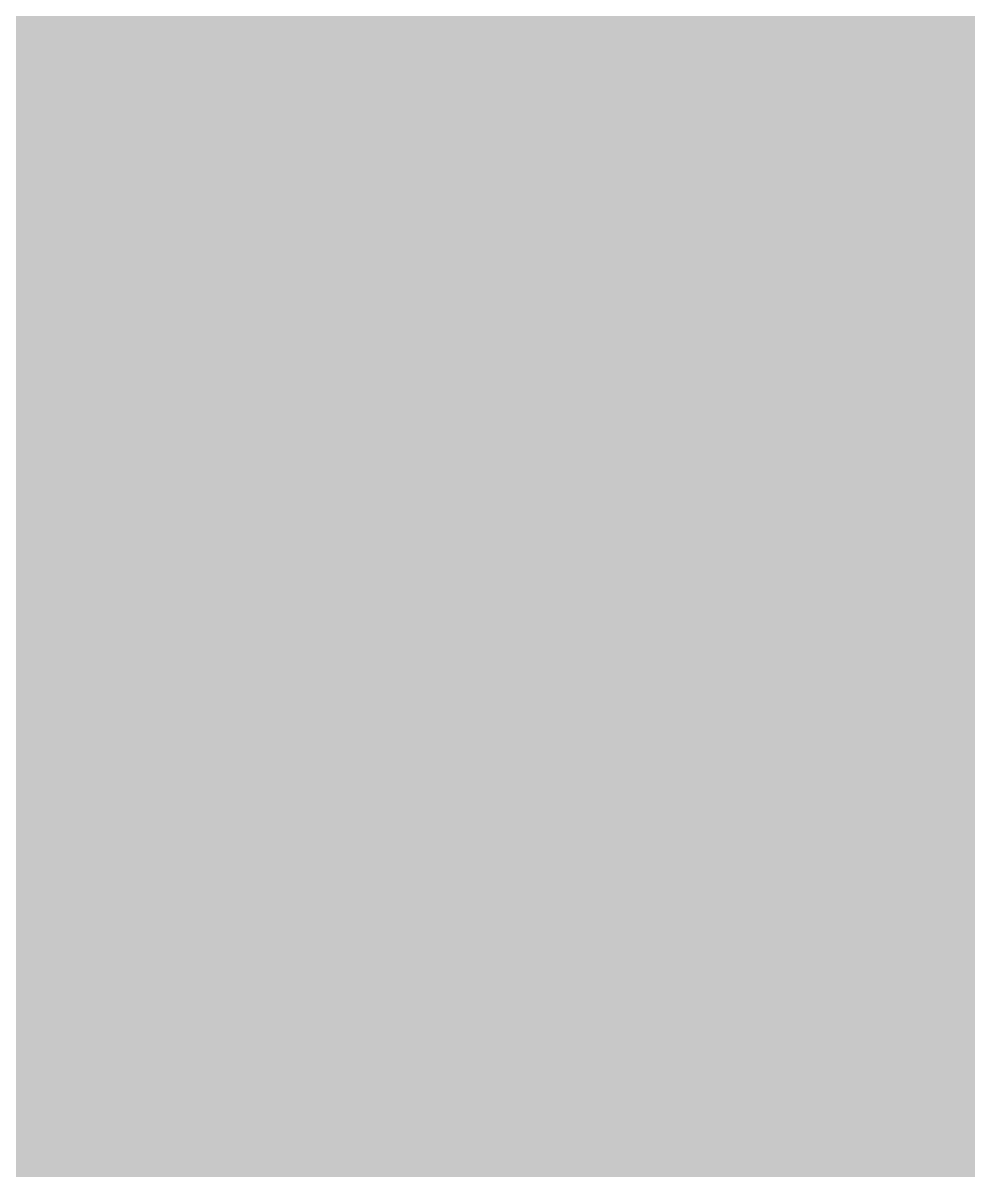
# Model space of a CAD drawing. Header units: millimetres. Extents: x -11 to 223, y -88 to 3.
# Drawn here: x 74.7084 to 74.8954, y -75.4011 to -75.1742 of the extents above; entities that cross this region are included whole.
import ezdxf

# ---------------------------------------------------------------- set-up
doc = ezdxf.new("R2010")
doc.units = ezdxf.units.MM
doc.header["$MEASUREMENT"] = 0
for name, color, linetype, true_color in [('Bottom-Layer', 7, 'Continuous', 0x0000ff), ('Multi-Layer', 7, 'Continuous', 0xc0c0c0), ('Top-Layer', 7, 'Continuous', 0xff0000)]:
    doc.layers.add(name, color=color, linetype=linetype, true_color=true_color)

msp = doc.modelspace()

# ---------------------------------------------------------------- hatches: boundary and pattern name
at = {"layer": 'Bottom-Layer'}
msp.add_hatch(color=256, dxfattribs=at).paths.add_polyline_path([(-10.33528, 1.97866), (-0.38039, 1.97866), (-0.84578, 1.72673), (-1.19549, 1.32954), (-1.38645, 0.83599), (-1.39516, 0.30686), (-1.22055, -0.1927), (-0.8841, -0.60119), (-0.42726, -0.8683), (0.09374, -0.96115), (1.79374, -0.96115), (2.31473, -0.8683), (2.77158, -0.60119), (3.10802, -0.1927), (3.28264, 0.30686), (3.27393, 0.83599), (3.08296, 1.32954), (2.73326, 1.72673), (2.26787, 1.97866), (222.62891, 1.97866), (222.62891, -87.47523), (-10.33528, -87.47523)])
at = {"layer": 'Top-Layer'}
msp.add_hatch(color=256, dxfattribs=at).paths.add_polyline_path([(-10.33528, 1.97866), (-0.38039, 1.97866), (-0.84578, 1.72673), (-1.19549, 1.32954), (-1.38645, 0.83599), (-1.39516, 0.30686), (-1.22055, -0.1927), (-0.8841, -0.60119), (-0.42726, -0.8683), (0.09374, -0.96115), (1.79374, -0.96115), (2.31473, -0.8683), (2.77158, -0.60119), (3.10802, -0.1927), (3.28264, 0.30686), (3.27393, 0.83599), (3.08296, 1.32954), (2.73326, 1.72673), (2.26787, 1.97866), (222.62891, 1.97866), (222.62891, -87.47523), (-10.33528, -87.47523)])

# ---------------------------------------------------------------- linework, layer by layer
at = {"layer": 'Multi-Layer', "const_width": 0.64516}
msp.add_lwpolyline([(75.09715, -76.58115, 1), (80.09716, -76.58115), (80.09716, -76.58115, 1), (75.09715, -76.58115)], format="xyb", dxfattribs=at)
msp.add_lwpolyline([(75.09715, -76.58115, 1), (80.09716, -76.58115), (80.09716, -76.58115, 1), (75.09715, -76.58115)], format="xyb", dxfattribs=at)

doc.saveas('drawing.dxf')
